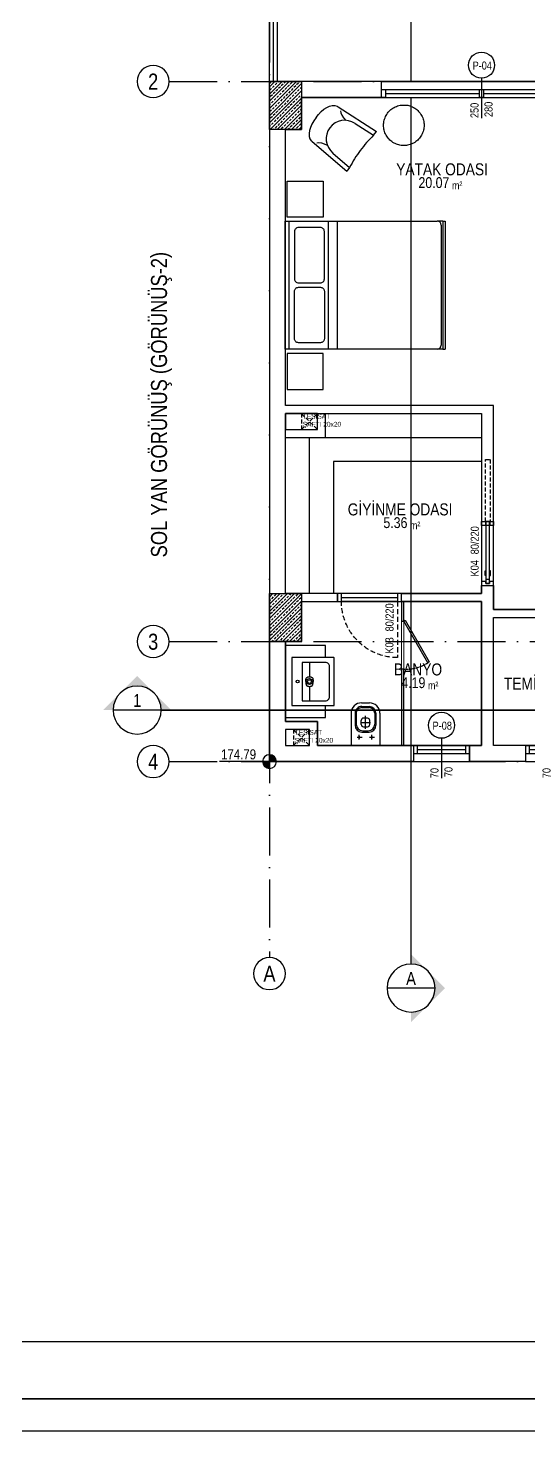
# Model space of a CAD drawing. Header units: millimetres. Extents: x 82776 to 137242, y 11666 to 27998.
# Drawn here: x 98643 to 99268, y 24998 to 26751 of the extents above; entities that cross this region are included whole.
import ezdxf
from ezdxf.enums import TextEntityAlignment as Align

# ---------------------------------------------------------------- set-up
doc = ezdxf.new("R2010")
doc.units = ezdxf.units.MM
for name, pattern in [('( Hidden )', [0.375, 0.25, -0.125]), ('ACAD_ISO10W100', [18, 12, -3, 0, -3]), ('DASHED', [15, 10, -5]), ('GC5102G0200$0$HIDDEN', [9.525, 6.35, -3.175])]:
    doc.linetypes.add(name, pattern=pattern)
doc.layers.add('0_IFC_Area', color=100, linetype='Continuous', plot=False)
for name, color, linetype in [('0_IFC_Door_Text', 11, 'Continuous'), ('0_IFC_Elevation_3', 21, 'Continuous'), ('0_IFC_Elevation_5', 252, 'Continuous'), ('0_IFC_Grid', 14, 'ACAD_ISO10W100'), ('0_IFC_Grid_Text_100', 14, 'Continuous'), ('0_IFC_Hatch_Structure', 251, 'Continuous'), ('0_IFC_Legend_Viewport', 7, 'Continuous'), ('0_IFC_Notation_Level_200', 160, 'Continuous'), ('0_IFC_Notation_Section_50', 10, 'Continuous'), ('0_IFC_Room_Text(No)_50', 12, 'Continuous'), ('0_IFC_Text_Explanation_50', 231, 'Continuous'), ('0_IFC_Window_Text', 60, 'Continuous'), ('1_IFC_Concrete_Section', 50, 'Continuous'), ('1_IFC_Door', 83, 'Continuous'), ('2_IFC_Door', 83, 'Continuous'), ('2_IFC_Handrail', 181, 'Continuous'), ('2_IFC_Wall', 130, 'Continuous'), ('3_IFC_Window', 136, 'Continuous'), ('5_IFC_Mechanical_Shaft', 132, 'Continuous'), ('6_IFC_Furniture', 35, 'Continuous'), ('6_IFC_Furniture_WC', 64, 'Continuous'), ('6_IFC_Furniture_Wetspace', 64, 'Continuous')]:
    doc.layers.add(name, color=color, linetype=linetype)
doc.styles.add('ARIAL-NARROW', font='ARIALN.TTF')
doc.styles.add('IFC_TEXT', font='ARIALN.TTF')
pattern_1 = [(225, (-105891.8525, -41506.1965), (4.49012806, -4.49012806), []), (225, (-105896.3426, -41506.1965), (4.49012806, -4.49012806), [3.175, -1.5875])]

# ---------------------------------------------------------------- blocks, each defined once
blk = doc.blocks.new('*U1598')
blk.add_lwpolyline([(-4076.1, 0), (-1182.8, 0), (-1182.8, 71.5), (-4076.1, 71.5)], close=True)
at = {"layer": '0_IFC_Legend_Viewport', "transparency": 33554687}
blk.add_lwpolyline([(-4076.1, 2920), (0, 2920), (0, 0), (-4076.1, 0)], close=True, dxfattribs=at)
at = {"style": 'IFC_TEXT'}
for tag, p in [('PAFTA', (-2865.1, 17.9)), ('KOT', (-1159.1, 18)), ('OLCEK', (-110.4, 17.9))]:
    blk.add_attdef(tag, p, '', height=35, dxfattribs=at)
blk = doc.blocks.new('A NK ST')
at = {"layer": '0_IFC_Hatch_Structure', "transparency": 33554687}
h = blk.add_hatch(dxfattribs=at)
h.set_pattern_fill('ANSI33', color=256, angle=180)
h.set_pattern_definition(pattern_1)
h.paths.add_polyline_path([(0, 0), (40, 0), (40, -60), (0, -60)])
h = blk.add_hatch(dxfattribs=at)
h.set_pattern_fill('ANSI33', color=256, angle=180)
h.set_pattern_definition(pattern_1)
h.paths.add_polyline_path([(0, -640), (40, -640), (40, -700), (0, -700)])
at = {"layer": '1_IFC_Concrete_Section'}
for points in [[(0, 0), (40, 0), (40, -60), (0, -60)], [(0, -640), (40, -640), (40, -700), (0, -700)]]:
    blk.add_lwpolyline(points, close=True, dxfattribs=at)
blk = doc.blocks.new('çift_yatak')
at = {"layer": '6_IFC_Furniture'}
for p, q in [((-2000, -800), (-2000, 800)), ((-1970, 800), (-2000, 800)), ((-1970, -800), (-1970, 800)), ((-1970, 800), (-1900, 800)), ((-1950, -750), (-1950, 750)), ((-1900, 800), (0, 800)), ((-50, 800), (-50, -800)), ((0, 800), (0, -800)), ((-1970, -800), (-2000, -800)), ((-1970, -800), (-1900, -800)), ((0, -800), (-1900, -800))]:
    blk.add_line(p, q, dxfattribs=at)
for centre, start, end in [((-1900, 750), 90, 180), ((-1900, -750), 180, 270)]:
    blk.add_arc(centre, 50, start, end, dxfattribs=at)
blk = doc.blocks.new('IFC_BED DOUBLE 2')
at = {"linetype": 'ByBlock', "transparency": 33554687}
blk.add_wipeout([(80, 0), (-80, 0), (-80, -5), (-80, -50), (-80, -200), (80, -200), (80, -50), (80, -5)], dxfattribs=at).dxf.layer = '6_IFC_Furniture'
at = {"layer": '6_IFC_Furniture', "linetype": 'ByBlock', "transparency": 33554687}
for p, q in [((-80, -54.2), (80, -54.2)), ((-80, -65.5), (80, -65.5))]:
    blk.add_line(p, q, dxfattribs=at)
for points in [[(-2.7, -16.6), (-2.7, -43.9, -0.414214), (-7.7, -48.9), (-67, -48.9, -0.414214), (-72, -43.9), (-72, -16.6, -0.414214), (-67, -11.6), (-7.7, -11.6, -0.414214)], [(2.7, -16.6), (2.7, -43.9, 0.414214), (7.7, -48.9), (67, -48.9, 0.414214), (72, -43.9), (72, -16.6, 0.414214), (67, -11.6), (7.7, -11.6, 0.414214)]]:
    blk.add_lwpolyline(points, format="xyb", close=True, dxfattribs=at)
at = {"layer": '6_IFC_Furniture', "linetype": 'ByBlock', "transparency": 33554687, "xscale": 0.1000000000000065, "yscale": 0.1000000000000065, "zscale": 0.1000000000000065, "rotation": 90.00000000000003}
blk.add_blockref('çift_yatak', (0, 0), dxfattribs=at)
blk = doc.blocks.new('*U84')
blk.add_wipeout([(0, 0), (45, 0), (45, -45), (0, -45)]).dxf.layer = '6_IFC_Furniture'
at = {"layer": '6_IFC_Furniture', "transparency": 33554687}
blk.add_lwpolyline([(0, -45), (0, 0), (45, 0), (45, -45)], close=True, dxfattribs=at)
blk = doc.blocks.new('*U85')
blk.add_wipeout([(0, 0), (45, 0), (45, -45), (0, -45)]).dxf.layer = '6_IFC_Furniture'
at = {"layer": '6_IFC_Furniture', "transparency": 33554687}
blk.add_lwpolyline([(0, -45), (0, 0), (45, 0), (45, -45)], close=True, dxfattribs=at)
blk = doc.blocks.new('*U153')
blk.add_wipeout([(0, 160.6), (0, -19.4), (100, -19.4), (100, 160.6)]).dxf.layer = '6_IFC_Furniture_WC'
at = {"layer": '6_IFC_Furniture_WC', "color": 252, "lineweight": 0, "true_color": 0x939598}
blk.add_lwpolyline([(100, -19.4), (0, -19.4), (0, 160.6), (100, 160.6)], close=True, dxfattribs=at)
at = {"layer": '6_IFC_Furniture_WC'}
for points in [[(100, 65), (100, 160.6), (97, 160.6), (97, 65)], [(95.3, 4), (65.3, 56), (67, 57), (97, 5)], [(100, -19.4), (100, 5), (97, 5), (97, -19.4)]]:
    blk.add_lwpolyline(points, close=True, dxfattribs=at)
at = {"layer": '6_IFC_Furniture_WC', "color": 252, "lineweight": 0, "true_color": 0x939598}
blk.add_lwpolyline([(97, 65), (97, 5)], dxfattribs=at)
at = {"layer": '6_IFC_Furniture_WC', "linetype": '( Hidden )', "ltscale": 5}
blk.add_arc((94.6, 14), 51.1, 87.3085, 122.6915, dxfattribs=at)
blk = doc.blocks.new('*U154')
blk.add_wipeout([(-225, 0), (0, 0), (0, -245), (-60, -245), (-60, -60), (-225, -60)]).dxf.layer = '6_IFC_Furniture'
at = {"layer": '6_IFC_Furniture', "transparency": 33554687}
blk.add_lwpolyline([(-60, -60), (-225, -60), (-225, 0), (0, 0), (0, -245), (-60, -245)], close=True, dxfattribs=at)
blk.add_lwpolyline([(-225, -30), (-30, -30), (-30, -245)], dxfattribs=at)
blk = doc.blocks.new('IFC_KLOZET')
blk.add_wipeout([(-18, 0), (18, 0), (18, -40.4), (18, -40.4), (18, -41.3), (17.9, -41.8), (17.6, -43.5), (16.5, -46.3), (15.2, -48.4), (14.5, -49.2), (14.2, -49.5), (12.9, -50.6), (12.2, -51.2), (11.5, -51.6), (10, -52.3), (8.7, -52.8), (7.6, -53.1), (6.8, -53.2), (6.2, -53.3), (5.3, -53.3), (-5, -53.4), (-6.5, -53.3), (-7.8, -53), (-9.5, -52.5), (-10, -52.3), (-11, -51.9), (-12, -51.3), (-13.4, -50.2), (-13.7, -50), (-14.2, -49.5), (-15.1, -48.5), (-16, -47.2), (-17, -45), (-17.5, -43.7), (-17.8, -42.5), (-17.9, -41.3), (-18, -40.4)]).dxf.layer = '6_IFC_Furniture_WC'
at = {"layer": '6_IFC_Furniture_WC'}
for p, q in [((-18, -40.4), (-18, 0)), ((18, -40.4), (18, 0)), ((-5, -10.4), (-11.4, -10.4)), ((-7.8, -7.8), (-7.8, -13.5)), ((4.5, -16.9), (-4.5, -16.9)), ((10.5, -10.4), (4.1, -10.4)), ((7.8, -7.8), (7.8, -13.5)), ((-13, -40.4), (-13, -25.4)), ((-11.6, -40.4), (-11.6, -26.8)), ((5.5, -28.9), (-6.1, -28.9)), ((-5.4, -26.5), (-5.4, -31.3)), ((3.3, -18.5), (-3.3, -18.5)), ((2.4, -23.5), (-2.4, -23.5)), ((-2.4, -34.3), (2.4, -34.3)), ((0, -20.9), (0, -37.3)), ((5.4, -26.5), (5.4, -31.3)), ((11.6, -40.4), (11.6, -26.8)), ((13, -40.4), (13, -25.4)), ((4.5, -47.5), (-4.5, -47.5)), ((4.5, -48.9), (-4.5, -48.9)), ((5, -53.4), (-5, -53.4))]:
    blk.add_line(p, q, dxfattribs=at)
blk.add_lwpolyline([(18, 0), (-18, 0)], dxfattribs=at)
for centre in [(-7.8, -10.4), (7.8, -10.4)]:
    blk.add_circle(centre, 0.75, dxfattribs=at)
for centre, radius, start, end in [((-4.5, -25.4), 8.5, 90, 180), ((-7.8, -10.4), 0.75, 90, 270), ((-7.8, -10.4), 0.75, 270, 90), ((4.5, -25.4), 8.5, 0, 90), ((7.8, -10.4), 0.75, 90, 270), ((7.8, -10.4), 0.75, 270, 90), ((-3.3, -26.8), 8.3, 90, 180), ((-2.4, -26.5), 3, 90, 180), ((-2.4, -31.3), 3, 180, 270), ((2.4, -26.5), 3, 0, 90), ((2.4, -31.3), 3, 270, 0), ((3.3, -26.8), 8.3, 0, 90), ((-5, -40.4), 13, 180, 270), ((-4.5, -40.4), 8.5, 180, 270), ((-4.5, -40.4), 7.1, 180, 270), ((4.5, -40.4), 8.5, 270, 0), ((4.5, -40.4), 7.1, 270, 0), ((5, -40.4), 13, 270, 0)]:
    blk.add_arc(centre, radius, start, end, dxfattribs=at)
blk = doc.blocks.new('*U152')
at = {"layer": '1_IFC_Door'}
for points in [[(0, 75), (-10, 75), (-10, 80), (0, 80), (0, 75)], [(-5, 75), (-5, 5), (0, 5), (0, 75)]]:
    blk.add_lwpolyline(points, dxfattribs=at)
blk.add_lwpolyline([(-10, 5), (0, 5), (0, 0), (-10, 0)], close=True, dxfattribs=at)
at = {"layer": '1_IFC_Door', "linetype": 'GC5102G0200$0$HIDDEN'}
blk.add_lwpolyline([(0, 5), (70, 5)], dxfattribs=at)
blk.add_arc((0, 5), 70, 0, 90, dxfattribs=at)
blk = doc.blocks.new('IFC_SURGU KAPI_80')
at = {"layer": '2_IFC_Door'}
for points in [[(0, 0), (5, 0), (5, -5), (2.5, -5), (2.5, -9.5), (5, -9.5), (5, -15), (0, -15)], [(80, -10.2), (75, -10.2), (75, -15), (80, -15)]]:
    blk.add_lwpolyline(points, close=True, dxfattribs=at)
for points in [[(78, 0), (78, 0)], [(75, -5), (75, -9.5)]]:
    blk.add_lwpolyline(points, dxfattribs=at)
at = {"layer": '2_IFC_Door', "elevation": 0}
for points in [[(80, -5), (80, -9.5), (2.5, -9.5), (2.5, -5)], [(80, 0), (75, 0), (75, -4.3), (80, -4.3)]]:
    blk.add_lwpolyline(points, close=True, dxfattribs=at)
for points in [[(7.5, -5), (7.5, -9.5)], [(12.5, -5), (12.5, -4), (18.5, -4), (18.5, -5)], [(12.5, -9.5), (12.5, -10.5), (18.5, -10.5), (18.5, -9.5)], [(78, -15), (78, -15)]]:
    blk.add_lwpolyline(points, dxfattribs=at)
at = {"layer": '2_IFC_Door', "linetype": '( Hidden )', "ltscale": 20}
blk.add_lwpolyline([(80, -10.2), (157.5, -10.2), (157.5, -4.3), (80, -4.3)], dxfattribs=at)
blk = doc.blocks.new('*U149')
blk.add_wipeout([(0, 0), (0, -50), (90, -50), (90, 0)]).dxf.layer = '6_IFC_Furniture_WC'
at = {"layer": '6_IFC_Furniture_WC'}
blk.add_lwpolyline([(0, 0), (90, 0), (90, -50), (0, -50)], close=True, dxfattribs=at)
blk = doc.blocks.new('IFC_VITRA_DOLAPLI LAVABO_53X60')
blk.add_wipeout([(-30, 0), (-30, -52), (-29.9, -52.4), (-29.7, -52.7), (-29.4, -52.9), (-29, -53), (29, -53), (29.4, -52.9), (29.7, -52.7), (29.9, -52.4), (30, -52), (30, 0)])
at = {"layer": '6_IFC_Furniture_Wetspace'}
for points in [[(30, 0), (-30, 0), (-30, -52, 0.414214), (-29, -53), (29, -53, 0.414214), (30, -52)], [(24, -13), (-24, -13), (-24, -42, 0.414214), (-19, -47), (19, -47, 0.414214), (24, -42)]]:
    blk.add_lwpolyline(points, format="xyb", close=True, dxfattribs=at)
for points in [[(-6, -22), (-24, -22)], [(24, -22), (6, -22)]]:
    blk.add_lwpolyline(points, dxfattribs=at)
for centre, radius in [((0, -7.2), 1.75), ((0, -22), 3.72), ((0, -22), 2.3)]:
    blk.add_circle(centre, radius, dxfattribs=at)
for points, knots in [([(0, -17.5), (-0.1, -17.5), (-0.2, -17.5), (-0.4, -17.5), (-0.6, -17.5), (-0.8, -17.5), (-1.2, -17.5), (-1.6, -17.5), (-2, -17.6), (-2.3, -17.6), (-2.5, -17.6), (-2.8, -17.6), (-3.2, -17.7), (-3.7, -17.8), (-4.2, -18), (-4.7, -18.3), (-5, -18.5), (-5.2, -18.8), (-5.4, -19), (-5.5, -19.3), (-5.6, -19.4), (-5.6, -19.5), (-5.7, -19.6), (-5.7, -19.7), (-5.8, -19.9), (-5.9, -20.3), (-5.9, -20.6), (-5.9, -20.8), (-5.9, -21), (-6, -21.1), (-6, -21.3), (-6, -21.5), (-6, -21.7), (-6, -21.8), (-6, -21.8), (-6, -21.8), (-6, -21.8), (-6, -21.8), (-6, -21.9), (-6, -21.9), (-6, -22)], [0, 0, 0, 0, 0.021235, 0.044398, 0.069488, 0.096503, 0.125441, 0.188156, 0.250809, 0.259174, 0.280971, 0.316202, 0.364758, 0.426426, 0.501333, 0.553318, 0.599123, 0.639049, 0.672981, 0.700865, 0.722699, 0.738482, 0.748226, 0.751949, 0.775963, 0.817208, 0.875651, 0.891156, 0.906586, 0.916856, 0.937593, 0.967865, 0.988685, 1, 1, 1, 1, 1, 1, 1.023802, 1.023802, 1.023802, 1.023802]), ([(0, -17.5), (0.1, -17.5), (0.2, -17.5), (0.3, -17.5), (0.5, -17.5), (0.6, -17.5), (0.8, -17.5), (0.9, -17.5), (1.1, -17.5), (1.4, -17.5), (1.6, -17.5), (1.9, -17.6), (2.2, -17.6), (2.4, -17.6), (2.7, -17.6), (3, -17.6), (3.3, -17.7), (3.7, -17.8), (4, -17.9), (4.3, -18.1), (4.5, -18.2), (4.8, -18.4), (5.1, -18.7), (5.4, -19.1), (5.6, -19.4), (5.7, -19.7), (5.8, -19.9), (5.8, -20.2), (5.9, -20.5), (5.9, -20.7), (5.9, -20.9), (6, -21.1), (6, -21.3), (6, -21.4), (6, -21.6), (6, -21.7), (6, -21.8)], [0, 0, 0, 0, 0.019433, 0.03836, 0.056783, 0.074702, 0.092116, 0.109028, 0.125437, 0.156951, 0.188127, 0.220468, 0.250803, 0.282181, 0.313591, 0.341056, 0.376316, 0.438776, 0.469086, 0.501412, 0.532849, 0.564147, 0.626696, 0.689351, 0.72066, 0.751939, 0.784968, 0.813934, 0.845062, 0.875656, 0.906589, 0.922198, 0.937595, 0.954891, 0.975694, 1, 1, 1, 1]), ([(-6, -22), (-6, -22), (-6, -22.1), (-6, -22.2), (-6, -22.3), (-6, -22.4), (-6, -22.5), (-6, -22.7), (-6, -22.8), (-6, -22.9), (-6, -23), (-5.9, -23.1), (-5.9, -23.2), (-5.9, -23.3), (-5.9, -23.4), (-5.9, -23.5), (-5.9, -23.7), (-5.8, -23.8), (-5.8, -23.9), (-5.8, -24), (-5.8, -24.1), (-5.7, -24.2), (-5.7, -24.3), (-5.6, -24.4), (-5.6, -24.5), (-5.6, -24.6), (-5.5, -24.7), (-5.5, -24.8), (-5.4, -24.9), (-5.3, -25), (-5.3, -25.1), (-5.2, -25.2), (-5.1, -25.3), (-5.1, -25.3), (-5, -25.4), (-4.9, -25.5), (-4.8, -25.6), (-4.7, -25.7), (-4.6, -25.7), (-4.6, -25.8), (-4.5, -25.8), (-4.3, -26), (-4, -26.1), (-3.5, -26.2), (-3.1, -26.3), (-2.7, -26.4), (-2.3, -26.4), (-2, -26.5), (-1.7, -26.5), (-1.4, -26.5), (-1.1, -26.5), (-0.8, -26.5), (-0.5, -26.5), (-0.3, -26.5), (-0.1, -26.5), (0, -26.5)], [0, 0, 0, 0, 0.012444, 0.024892, 0.037346, 0.049806, 0.062275, 0.074753, 0.087243, 0.099746, 0.112263, 0.124797, 0.137337, 0.149865, 0.16238, 0.174881, 0.187369, 0.199846, 0.212314, 0.224778, 0.237244, 0.249718, 0.26221, 0.274722, 0.287247, 0.29978, 0.312317, 0.324853, 0.337387, 0.349918, 0.362445, 0.374971, 0.387495, 0.400014, 0.412535, 0.42506, 0.437593, 0.450138, 0.462698, 0.475277, 0.487876, 0.500499, 0.550584, 0.600352, 0.650378, 0.700398, 0.750338, 0.771026, 0.812724, 0.849295, 0.875117, 0.910268, 0.942798, 0.972708, 1, 1, 1, 1]), ([(6, -22), (6, -22), (6, -22.1), (6, -22.2), (6, -22.3), (6, -22.4), (6, -22.6), (6, -22.7), (6, -22.8), (6, -23), (5.9, -23.2), (5.9, -23.4), (5.9, -23.7), (5.8, -23.9), (5.7, -24.2), (5.6, -24.5), (5.5, -24.7), (5.4, -25), (5.2, -25.2), (5, -25.4), (4.8, -25.6), (4.6, -25.8), (4.4, -25.9), (4.2, -26), (4, -26.1), (3.8, -26.2), (3.6, -26.2), (3.3, -26.3), (3.1, -26.3), (2.8, -26.4), (2.5, -26.4), (2.2, -26.4), (1.9, -26.5), (1.5, -26.5), (1.2, -26.5), (0.8, -26.5), (0.5, -26.5), (0.2, -26.5), (0.1, -26.5), (0, -26.5)], [0, 0, 0, 0, 0.012738, 0.0254592, 0.0380319, 0.0504141, 0.0626611, 0.0785725, 0.0939756, 0.107516, 0.1253075, 0.1579839, 0.1878028, 0.2175004, 0.2500399, 0.2812608, 0.3125508, 0.3438375, 0.3750933, 0.406479, 0.4378604, 0.4690727, 0.5004263, 0.5317664, 0.5473528, 0.5629141, 0.5938672, 0.6252488, 0.6554004, 0.6878107, 0.7190947, 0.7503345, 0.7897089, 0.8312873, 0.8751152, 0.9042351, 0.9375349, 0.9789235, 1, 1, 1, 1])]:
    blk.add_open_spline(points, degree=3, knots=knots, dxfattribs=at)
blk = doc.blocks.new('IFC_COFFE TABLE')
at = {"transparency": 33554687}
blk.add_wipeout([(1.6, -25.3), (3.2, -25.1), (4.8, -24.9), (6.3, -24.5), (7.8, -24.1), (9.3, -23.5), (10.8, -22.9), (12.2, -22.2), (13.6, -21.4), (14.9, -20.5), (16.2, -19.5), (17.4, -18.5), (18.5, -17.3), (19.5, -16.1), (20.5, -14.9), (21.4, -13.6), (22.2, -12.2), (22.9, -10.8), (23.6, -9.3), (24.1, -7.8), (24.5, -6.3), (24.9, -4.7), (25.1, -3.2), (25.3, -1.6), (25.3, 0), (25.3, 1.6), (25.1, 3.2), (24.9, 4.8), (24.5, 6.3), (24.1, 7.8), (23.5, 9.3), (22.9, 10.8), (22.2, 12.2), (21.4, 13.6), (20.5, 14.9), (19.5, 16.2), (18.5, 17.4), (17.3, 18.5), (16.1, 19.5), (14.9, 20.5), (13.6, 21.4), (12.2, 22.2), (10.8, 22.9), (9.3, 23.6), (7.8, 24.1), (6.3, 24.5), (4.7, 24.9), (3.2, 25.1), (1.6, 25.3), (0, 25.3), (-1.6, 25.3), (-3.2, 25.1), (-4.8, 24.9), (-6.3, 24.5), (-7.8, 24.1), (-9.3, 23.5), (-10.8, 22.9), (-12.2, 22.2), (-13.6, 21.4), (-14.9, 20.5), (-16.2, 19.5), (-17.4, 18.5), (-18.5, 17.3), (-19.5, 16.1), (-20.5, 14.9), (-21.4, 13.6), (-22.2, 12.2), (-22.9, 10.8), (-23.6, 9.3), (-24.1, 7.8), (-24.5, 6.3), (-24.9, 4.7), (-25.1, 3.2), (-25.3, 1.6), (-25.3, 0), (-25.3, -1.6), (-25.1, -3.2), (-24.9, -4.8), (-24.5, -6.3), (-24.1, -7.8), (-23.5, -9.3), (-22.9, -10.8), (-22.2, -12.2), (-21.4, -13.6), (-20.5, -14.9), (-19.5, -16.2), (-18.5, -17.4), (-17.3, -18.5), (-16.1, -19.5), (-14.9, -20.5), (-13.6, -21.4), (-12.2, -22.2), (-10.8, -22.9), (-9.3, -23.6), (-7.8, -24.1), (-6.3, -24.5), (-4.7, -24.9), (-3.2, -25.1), (-1.6, -25.3), (0, -25.3)], dxfattribs=at).dxf.layer = '6_IFC_Furniture'
at = {"layer": '6_IFC_Furniture', "transparency": 33554687}
blk.add_lwpolyline([(1.6, -25.3), (3.2, -25.1), (4.8, -24.9), (6.3, -24.5), (7.8, -24.1), (9.3, -23.5), (10.8, -22.9), (12.2, -22.2), (13.6, -21.4), (14.9, -20.5), (16.2, -19.5), (17.4, -18.5), (18.5, -17.3), (19.5, -16.1), (20.5, -14.9), (21.4, -13.6), (22.2, -12.2), (22.9, -10.8), (23.6, -9.3), (24.1, -7.8), (24.5, -6.3), (24.9, -4.7), (25.1, -3.2), (25.3, -1.6), (25.3, 0), (25.3, 1.6), (25.1, 3.2), (24.9, 4.8), (24.5, 6.3), (24.1, 7.8), (23.5, 9.3), (22.9, 10.8), (22.2, 12.2), (21.4, 13.6), (20.5, 14.9), (19.5, 16.2), (18.5, 17.4), (17.3, 18.5), (16.1, 19.5), (14.9, 20.5), (13.6, 21.4), (12.2, 22.2), (10.8, 22.9), (9.3, 23.6), (7.8, 24.1), (6.3, 24.5), (4.7, 24.9), (3.2, 25.1), (1.6, 25.3), (0, 25.3), (-1.6, 25.3), (-3.2, 25.1), (-4.8, 24.9), (-6.3, 24.5), (-7.8, 24.1), (-9.3, 23.5), (-10.8, 22.9), (-12.2, 22.2), (-13.6, 21.4), (-14.9, 20.5), (-16.2, 19.5), (-17.4, 18.5), (-18.5, 17.3), (-19.5, 16.1), (-20.5, 14.9), (-21.4, 13.6), (-22.2, 12.2), (-22.9, 10.8), (-23.6, 9.3), (-24.1, 7.8), (-24.5, 6.3), (-24.9, 4.7), (-25.1, 3.2), (-25.3, 1.6), (-25.3, 0), (-25.3, -1.6), (-25.1, -3.2), (-24.9, -4.8), (-24.5, -6.3), (-24.1, -7.8), (-23.5, -9.3), (-22.9, -10.8), (-22.2, -12.2), (-21.4, -13.6), (-20.5, -14.9), (-19.5, -16.2), (-18.5, -17.4), (-17.3, -18.5), (-16.1, -19.5), (-14.9, -20.5), (-13.6, -21.4), (-12.2, -22.2), (-10.8, -22.9), (-9.3, -23.6), (-7.8, -24.1), (-6.3, -24.5), (-4.7, -24.9), (-3.2, -25.1), (-1.6, -25.3), (0, -25.3)], close=True, dxfattribs=at)
blk = doc.blocks.new('IFC_1PSEAT 2')
blk.add_wipeout([(-31, -2), (-25.1, -2), (-12.6, -0.5), (0, 0), (12.6, -0.5), (25.1, -2), (31, -2), (29.1, 26.5), (27.2, 54.9), (26.6, 57.7), (24.6, 61), (22.4, 63.1), (16.5, 66.4), (16.5, 66.4), (13.7, 67.2), (12, 67.7), (9, 68.3), (4.9, 68.7), (0, 68.8), (-5.2, 68.8), (-9.7, 68.2), (-16.5, 66.4), (-20.2, 64.5), (-22, 63.4), (-23.7, 61.9), (-24.7, 61), (-25.7, 59.6), (-26.3, 58.5), (-27, 56.4), (-27.2, 54.9), (-29.1, 26.5)]).dxf.layer = '6_IFC_Furniture'
at = {"layer": '6_IFC_Furniture', "linetype": 'ByBlock', "transparency": 33554687}
for p, q in [((-27.2, 54.9), (-31, -2)), ((27.2, 54.9), (31, -2)), ((-23.3, 25.3), (-25.1, -2)), ((23.3, 25.3), (25.1, -2)), ((-25.1, -2), (-31, -2)), ((25.1, -2), (31, -2))]:
    blk.add_line(p, q, dxfattribs=at)
for points in [[(0, 68.8), (-13.5, 69.6), (-25.6, 64), (-27, 56.4), (-27.1, 55.8), (-27.2, 55.3), (-27.2, 54.7)], [(0, 68.8), (13.5, 69.6), (25.6, 64), (27, 56.4), (27.1, 55.8), (27.2, 55.3), (27.2, 54.7)]]:
    blk.add_open_spline(points, degree=3, knots=[0, 0, 0, 0, 1, 1, 1, 2, 2, 2, 2], dxfattribs=at)
for points in [[(-24.8, 49.4), (-22.4, 47.6), (-20.2, 42.6), (-19.3, 37)], [(0, 47.6), (-12.2, 47.6), (-22.4, 37.8), (-23.3, 25.3)], [(23.3, 25.3), (22.4, 37.8), (12.2, 47.6), (0, 47.6)], [(24.8, 49.4), (22.4, 47.6), (20.2, 42.6), (19.3, 37)], [(0, 0), (-8.4, 0), (-16.8, -0.7), (-25.1, -2)], [(25.1, -2), (16.8, -0.7), (8.4, 0), (0, 0)]]:
    blk.add_open_spline(points, degree=3, dxfattribs=at)
blk = doc.blocks.new('A ZK PLAN')
at = {"layer": '2_IFC_Wall'}
for points in [[(970, 850), (40, 850)], [(0, 790), (0, 190)], [(1550, 20), (450, 20), (450, 30), (440, 30), (440, 20), (280, 20), (280, 180), (390, 180)], [(20, 40), (20, 20), (50, 20), (50, 40), (20, 40)]]:
    blk.add_lwpolyline(points, dxfattribs=at)
for name, p, rotation in [('IFC_BED DOUBLE 2', (19.7, 595.5), 90), ('*U154', (20, 435), 90), ('*U153', (265, 180.6), 180)]:
    blk.add_blockref(name, p, dxfattribs=dict(rotation=rotation))
blk.add_lwpolyline([(60, 435), (20, 435), (20, 415), (60, 415)], close=True, dxfattribs=at)
blk.add_lwpolyline([(1550, 0), (0, 0), (0, 150)], dxfattribs=at)
at = {"rotation": 90}
blk.add_blockref('*U85', (22.2, 680.5), dxfattribs=at)
for name, p, xscale, rotation in [('*U84', (22.2, 510), -1.000000000000001, 90), ('IFC_SURGU KAPI_80', (280, 220), -1, 270)]:
    blk.add_blockref(name, p, dxfattribs=dict(xscale=xscale, rotation=rotation))
at = {"transparency": 33554687, "xscale": -1.000000000000001, "rotation": 90}
blk.add_blockref('*U152', (165, 200), dxfattribs=at)
at = {"layer": '2_IFC_Wall'}
blk.add_lwpolyline([(40, 200), (85, 200), (85, 210), (20, 210), (20, 405), (70, 405), (70, 435), (265, 435), (265, 300), (280, 300), (280, 445), (20, 445), (20, 790)], dxfattribs=at)
at = {"rotation": 180}
blk.add_blockref('IFC_KLOZET', (120, 20), dxfattribs=at)
at = {"layer": '2_IFC_Wall'}
for points in [[(20, 150), (20, 50), (60, 50), (60, 20), (265, 20), (265, 200), (165, 200), (165, 210), (265, 210), (265, 220), (280, 220), (280, 190), (390, 190)], [(0, 150), (0, 0), (265, 0)]]:
    blk.add_lwpolyline(points, dxfattribs=at)
at = {"rotation": 53.29204503626908}
blk.add_blockref('IFC_1PSEAT 2', (113.5, 763.8), dxfattribs=at)
at = {"xscale": -1, "rotation": 270}
blk.add_blockref('IFC_COFFE TABLE', (167.9, 795.3), dxfattribs=at)
at = {"layer": '2_IFC_Wall'}
blk.add_lwpolyline([(450, 810), (450, 580), (515, 580), (515, 570), (450, 570), (450, 330), (655, 330), (655, 490), (670, 490), (670, 330), (680, 330), (680, 320), (450, 320), (450, 300), (440, 300), (440, 830), (40, 830)], dxfattribs=at)
at = {"xscale": -1.000000000000001, "rotation": 90}
blk.add_blockref('*U149', (20, 145), dxfattribs=at)
at = {"rotation": 90}
blk.add_blockref('IFC_VITRA_DOLAPLI LAVABO_53X60', (28, 100), dxfattribs=at)
blk = doc.blocks.new('A ZK SAFTLAR')
at = {"layer": '5_IFC_Mechanical_Shaft', "linetype": '( Hidden )', "ltscale": 20, "transparency": 33554687}
for points in [[(0, -20), (20, -20), (20, 0), (0, 0)], [(-10, -415), (10, -415), (10, -395), (-10, -395)]]:
    blk.add_lwpolyline(points, close=True, dxfattribs=at)
for points in [[(0, -20), (20, 0)], [(0, 0), (20, -20)], [(-10, -415), (10, -395)], [(-10, -395), (10, -415)]]:
    blk.add_lwpolyline(points, dxfattribs=at)
at = {"layer": '0_IFC_Text_Explanation_50', "char_height": 6, "attachment_point": 1, "style": 'IFC_TEXT'}
for insert in [(1.6, -0.4), (-8.4, -395.4)]:
    blk.add_mtext_dynamic_manual_height_columns('\\pxql;TESİSAT\\PŞAFTI 20x20', width=93.331, gutter_width=12.5, heights=[0], dxfattribs=dict(at, insert=insert))
blk = doc.blocks.new('0_IFC_DOOR_TAG_50')
at = {"layer": '0_IFC_Door_Text', "style": 'IFC_TEXT'}
for tag, p in [('DOOR_TYPE', (0, 0)), ('DOOR_SIZE', (27.7, 0))]:
    blk.add_attdef(tag, p, '', height=10, dxfattribs=at)
blk = doc.blocks.new('A_ZK_KAPI POZU')
at = {"transparency": 33554687}
ref = blk.add_blockref('0_IFC_DOOR_TAG_50', (-668.5, -442.7, 0), dxfattribs=dict(at, xscale=-1, rotation=270))
ref.add_attrib('DOOR_TYPE', 'K04', (-658.6, -442.7, 0), dxfattribs={"layer": '0_IFC_Door_Text', "height": 10, "rotation": 90, "style": 'IFC_TEXT'})
ref.add_attrib('DOOR_SIZE', '80/220', (-658.5, -415, 0), dxfattribs={"layer": '0_IFC_Door_Text', "height": 10, "rotation": 90, "style": 'IFC_TEXT'})
ref = blk.add_blockref('0_IFC_DOOR_TAG_50', (-775, -539.1, 0), dxfattribs=dict(at, xscale=-1, rotation=270))
ref.add_attrib('DOOR_TYPE', 'K03', (-765.1, -539.1, 0), dxfattribs={"layer": '0_IFC_Door_Text', "height": 10, "rotation": 90, "style": 'IFC_TEXT'})
ref.add_attrib('DOOR_SIZE', '80/220', (-765, -511.4, 0), dxfattribs={"layer": '0_IFC_Door_Text', "height": 10, "rotation": 90, "style": 'IFC_TEXT'})
blk = doc.blocks.new('0_IFC_ROOM_TEXT_50')
at = {"layer": '0_IFC_Room_Text(No)_50', "insert": (13.2, -40), "char_height": 9.62, "attachment_point": 1, "style": 'IFC_TEXT'}
blk.add_mtext_dynamic_manual_height_columns('m²', width=16.695, gutter_width=6.88, heights=[0], dxfattribs=at)
at = {"layer": '0_IFC_Room_Text(No)_50', "style": 'IFC_TEXT'}
blk.add_attdef('ROOM_NUMBER', text='', height=7.7, dxfattribs=at).set_placement((0.7, -10.7), align=Align.CENTER)
blk.add_attdef('ROOM_NAME', text='', height=13.5, dxfattribs=at).set_placement((0.7, -24.8), align=Align.MIDDLE_CENTER)
blk.add_attdef('AREA', text='', height=13.5, dxfattribs=at).set_placement((9.8, -49.7), align=Align.RIGHT)
at = {"layer": '0_IFC_Text_Explanation_50', "style": 'IFC_TEXT', "flags": 1}
for tag, p in [('DÖŞEME:', (-41.1, -64.4)), ('DUVAR:', (-41.1, -75.5)), ('TAVAN:', (-41.1, -86.7))]:
    blk.add_attdef(tag, p, '', height=7.7, dxfattribs=at)
blk = doc.blocks.new('A_NK_ALAN')
at = {"layer": '0_IFC_Area'}
for points in [[(-20, 1780), (1980, 1780), (1980, 830), (-20, 830)], [(20, 810), (370, 810), (370, 790), (420, 790), (420, 170), (260, 170), (260, 425), (0, 425), (0, 770), (20, 770)], [(50, 385), (50, 415), (245, 415), (245, 190), (0, 190), (0, 385)], [(20, 130), (20, 180), (245, 180), (245, 0), (40, 0), (40, 30), (0, 30), (0, 130)], [(260, 160), (370, 160), (370, 130), (420, 130), (420, 0), (260, 0)]]:
    blk.add_lwpolyline(points, close=True, dxfattribs=at)
ref = blk.add_blockref('0_IFC_ROOM_TEXT_50', (195, 745))
ref.add_attrib('ROOM_NAME', 'YATAK ODASI', dxfattribs={"layer": '0_IFC_Room_Text(No)_50', "height": 15, "style": 'IFC_TEXT'}).set_placement((195.7, 720.2), align=Align.MIDDLE_CENTER)
ref.add_attrib('AREA', '20.07', dxfattribs={"layer": '0_IFC_Room_Text(No)_50', "height": 13.47, "style": 'IFC_TEXT'}).set_placement((204.8, 696.9), align=Align.RIGHT)
ref = blk.add_blockref('0_IFC_ROOM_TEXT_50', (142.5, 320))
ref.add_attrib('ROOM_NAME', 'GİYİNME ODASI', dxfattribs={"layer": '0_IFC_Room_Text(No)_50', "height": 15, "style": 'IFC_TEXT'}).set_placement((143.2, 295.2), align=Align.MIDDLE_CENTER)
ref.add_attrib('AREA', '5.36', dxfattribs={"layer": '0_IFC_Room_Text(No)_50', "height": 13.47, "style": 'IFC_TEXT'}).set_placement((152.4, 271.9), align=Align.RIGHT)
ref = blk.add_blockref('0_IFC_ROOM_TEXT_50', (165, 120))
ref.add_attrib('ROOM_NAME', 'BANYO', dxfattribs={"layer": '0_IFC_Room_Text(No)_50', "height": 15, "style": 'IFC_TEXT'}).set_placement((165.7, 95.2), align=Align.MIDDLE_CENTER)
ref.add_attrib('AREA', '4.19', dxfattribs={"layer": '0_IFC_Room_Text(No)_50', "height": 13.47, "style": 'IFC_TEXT'}).set_placement((174.8, 71.9), align=Align.RIGHT)
ref = blk.add_blockref('0_IFC_ROOM_TEXT_50', (340, 102.3))
ref.add_attrib('ROOM_NAME', 'TEMİZLİK ODASI', dxfattribs={"layer": '0_IFC_Room_Text(No)_50', "height": 15, "style": 'IFC_TEXT'}).set_placement((340.7, 77.5), align=Align.MIDDLE_CENTER)
ref.add_attrib('AREA', '2.41', dxfattribs={"layer": '0_IFC_Room_Text(No)_50', "height": 13.47, "style": 'IFC_TEXT'}).set_placement((349.8, 54.2), align=Align.RIGHT)
blk = doc.blocks.new('0_IFC_AXIS_TEXT_100')
at = {"layer": '0_IFC_Grid_Text_100'}
blk.add_circle((0, 1000), 1000, dxfattribs=at)
at = {"layer": '0_IFC_Grid_Text_100', "style": 'IFC_TEXT'}
blk.add_attdef('AXIS_NO', text='', height=1000, dxfattribs=at).set_placement((0, 993), align=Align.MIDDLE_CENTER)
blk = doc.blocks.new('A_B1_AKS')
at = {"layer": '0_IFC_Grid', "ltscale": 5}
for points in [[(0.29835, 1775), (0.29835, -395)], [(-125.00143, 700), (2125.00087, 700)], [(-125.00143, 0), (2125.00087, 0)], [(-125.00143, -150), (2125.00087, -150)]]:
    blk.add_lwpolyline(points, dxfattribs=at)
ref = blk.add_blockref('0_IFC_AXIS_TEXT_100', (-144.99917, 679.99773), dxfattribs=dict(xscale=-0.02, yscale=0.02, zscale=0.02, rotation=0.0064968962269241))
ref.add_attrib('AXIS_NO', '2', dxfattribs={"layer": '0_IFC_Grid_Text_100', "height": 20, "rotation": 0.0064969, "style": 'IFC_TEXT'}).set_placement((-145.00142, 699.85205), align=Align.MIDDLE_CENTER)
ref = blk.add_blockref('0_IFC_AXIS_TEXT_100', (-144.99917, -20.00227), dxfattribs=dict(xscale=-0.02, yscale=0.02, zscale=0.02, rotation=0.0064968962269241))
ref.add_attrib('AXIS_NO', '3', dxfattribs={"layer": '0_IFC_Grid_Text_100', "height": 20, "rotation": 0.0064969, "style": 'IFC_TEXT'}).set_placement((-145.00142, -0.14795), align=Align.MIDDLE_CENTER)
ref = blk.add_blockref('0_IFC_AXIS_TEXT_100', (-144.99917, -170.00227), dxfattribs=dict(xscale=-0.02, yscale=0.02, zscale=0.02, rotation=0.0064968962269241))
ref.add_attrib('AXIS_NO', '4', dxfattribs={"layer": '0_IFC_Grid_Text_100', "height": 20, "rotation": 0.0064969, "style": 'IFC_TEXT'}).set_placement((-145.00142, -150.14795), align=Align.MIDDLE_CENTER)
ref = blk.add_blockref('0_IFC_AXIS_TEXT_100', (0.30097, -435), dxfattribs=dict(xscale=-0.02, yscale=0.02, zscale=0.02, rotation=0.0064968962269241))
ref.add_attrib('AXIS_NO', 'A', dxfattribs={"layer": '0_IFC_Grid_Text_100', "height": 20, "rotation": 0.0064969, "style": 'IFC_TEXT'}).set_placement((0.29872, -415.14568), align=Align.MIDDLE_CENTER)
blk = doc.blocks.new('*U1783')
at = {"layer": '0_IFC_Room_Text(No)_50'}
h = blk.add_hatch(color=256, dxfattribs=at)
h.paths.add_polyline_path([(0, 1061), (-530, 530, -0.414214), (530, 530)])
h.paths.add_polyline_path([(530, 530, -0.198912), (750, 0), (1061, 0)])
h.paths.add_polyline_path([(-530, 530), (-1061, 0), (-750, 0, -0.198912)])
at = {"layer": '0_IFC_Room_Text(No)_50', "linetype": 'Continuous'}
blk.add_line((-750, 0), (750, 0), dxfattribs=at)
blk.add_circle((0, 0), 750, dxfattribs=at)
at = {"layer": '0_IFC_Room_Text(No)_50', "style": 'IFC_TEXT'}
blk.add_attdef('NO', text='', height=400, dxfattribs=at).set_placement((0, 100), align=Align.CENTER)
for p in [(0, -100), (0, -374)]:
    blk.add_attdef('SHEET', text='', height=200, dxfattribs=at).set_placement(p, align=Align.TOP_CENTER)
blk = doc.blocks.new('*U478')
at = {"layer": '0_IFC_Room_Text(No)_50'}
h = blk.add_hatch(color=256, dxfattribs=at)
h.paths.add_polyline_path([(-1061, 0), (-530, -530, -0.414214), (-530, 530)])
h.paths.add_polyline_path([(-530, 530, -0.198912), (0, 750), (0, 1061)])
h.paths.add_polyline_path([(-530, -530), (0, -1061), (0, -750, -0.198912)])
at = {"layer": '0_IFC_Room_Text(No)_50', "linetype": 'Continuous'}
blk.add_line((-750, 0), (750, 0), dxfattribs=at)
blk.add_circle((0, 0), 750, dxfattribs=at)
at = {"layer": '0_IFC_Room_Text(No)_50', "style": 'IFC_TEXT'}
blk.add_attdef('NO', text='', height=400, dxfattribs=at).set_placement((0, 100), align=Align.CENTER)
for p in [(0, -100), (0, -374)]:
    blk.add_attdef('SHEET', text='', height=200, dxfattribs=at).set_placement(p, align=Align.TOP_CENTER)
blk = doc.blocks.new('A ZK KESIT YERLERI')
at = {"layer": '0_IFC_Notation_Section_50', "linetype": 'DASHED', "ltscale": 3, "const_width": 2}
for points in [[(176.9, -253.1), (176.9, 1900)], [(-135.3, 64.4), (2119.4, 64.4)]]:
    blk.add_lwpolyline(points, dxfattribs=at)
ref = blk.add_blockref('*U1783', (-165.3, 64.4), dxfattribs=dict(xscale=-0.0400000000259542, yscale=0.0400000000259542, zscale=0.0400000000259542))
ref.add_attrib('NO', '1', dxfattribs={"layer": '0_IFC_Room_Text(No)_50', "height": 16, "style": 'IFC_TEXT'}).set_placement((-165.3, 68.4), align=Align.CENTER)
ref = blk.add_blockref('*U478', (176.9, -283.1), dxfattribs=dict(xscale=-0.0400000000259542, yscale=0.0400000000259542, zscale=0.0400000000259542))
ref.add_attrib('NO', 'A', dxfattribs={"layer": '0_IFC_Room_Text(No)_50', "height": 16, "style": 'IFC_TEXT'}).set_placement((176.9, -279.1), align=Align.CENTER)
at = {"layer": '0_IFC_Notation_Section_50', "transparency": 33554687, "insert": (-148, 255.2), "char_height": 20, "attachment_point": 1, "rotation": 90, "style": 'IFC_TEXT'}
blk.add_mtext_dynamic_manual_height_columns('SOL YAN GÖRÜNÜŞ (GÖRÜNÜŞ-2)', width=439.524, gutter_width=12.5, heights=[0], dxfattribs=at)
blk = doc.blocks.new('*U1496')
at = {"layer": '0_IFC_Window_Text'}
blk.add_circle((35, 40.4), 16.3, dxfattribs=at)
at = {"layer": '0_IFC_Window_Text', "style": 'ARIAL-NARROW'}
blk.add_attdef('TİP', (23.8, 34.9), '', height=10, dxfattribs=at)
blk.add_wipeout([(0, 15), (70, 15), (70, -5), (0, -5)]).dxf.layer = '3_IFC_Window'
at = {"layer": '0_IFC_Elevation_5'}
blk.add_lwpolyline([(0, 5), (0, -5), (70, -5), (70, 5)], dxfattribs=at)
at = {"layer": '0_IFC_Window_Text'}
blk.add_lwpolyline([(35, 24.1), (35, -25.7)], dxfattribs=at)
at = {"layer": '2_IFC_Wall'}
for points in [[(0, 15), (0, -5)], [(70, 15), (70, -5)]]:
    blk.add_lwpolyline(points, dxfattribs=at)
at = {"layer": '3_IFC_Window'}
for points in [[(0, 5), (5, 5), (5, 15), (0, 15)], [(65, 5), (70, 5), (70, 15), (65, 15)]]:
    blk.add_lwpolyline(points, close=True, dxfattribs=at)
for points in [[(0, 15), (70, 15)], [(5, 10), (65, 10)], [(5, 5), (65, 5)]]:
    blk.add_lwpolyline(points, dxfattribs=at)
at = {"layer": '0_IFC_Window_Text', "insert": (21.2, -25.7), "char_height": 10, "attachment_point": 1, "rotation": 90, "style": 'ARIAL-NARROW'}
blk.add_mtext_dynamic_manual_height_columns('70', width=65.154, gutter_width=50, heights=[0], dxfattribs=at)
at = {"layer": '0_IFC_Window_Text', "style": 'ARIAL-NARROW'}
blk.add_attdef('YUKSEKLIK', (48.7, -24.4), '', height=10, rotation=90, dxfattribs=at)
blk = doc.blocks.new('*U1495')
at = {"layer": '0_IFC_Window_Text', "style": 'ARIAL-NARROW'}
blk.add_attdef('TİP', (113.8, 34.9), '', height=10, dxfattribs=at)
blk.add_wipeout([(0, 0), (250, 0), (250, 20), (0, 20)]).dxf.layer = '3_IFC_Window'
at = {"layer": '0_IFC_Elevation_5'}
blk.add_lwpolyline([(0, 10), (0, 20), (250, 20), (250, 10)], dxfattribs=at)
at = {"layer": '0_IFC_Window_Text'}
blk.add_circle((125, 40.4), 16.3, dxfattribs=at)
at = {"layer": '2_IFC_Wall'}
for points in [[(0, 0), (0, 20)], [(250, 0), (250, 20)]]:
    blk.add_lwpolyline(points, dxfattribs=at)
at = {"layer": '3_IFC_Window'}
for points in [[(0, 10), (5, 10), (5, 0), (0, 0)], [(245, 10), (250, 10), (250, 0), (245, 0)]]:
    blk.add_lwpolyline(points, close=True, dxfattribs=at)
for points in [[(0, 0), (250, 0)], [(5, 10), (245, 10)], [(5, 5), (245, 5)]]:
    blk.add_lwpolyline(points, dxfattribs=at)
blk.add_wipeout([(122.5, 0), (127.5, 0), (127.5, 10), (122.5, 10)]).dxf.layer = '3_IFC_Window'
at = {"layer": '0_IFC_Window_Text'}
blk.add_lwpolyline([(125, 24.1), (125, -25.7)], dxfattribs=at)
at = {"layer": '3_IFC_Window'}
blk.add_lwpolyline([(122.5, 10), (127.5, 10), (127.5, 0), (122.5, 0)], close=True, dxfattribs=at)
at = {"layer": '0_IFC_Window_Text', "insert": (111.2, -25.7), "char_height": 10, "attachment_point": 1, "rotation": 90, "style": 'ARIAL-NARROW'}
blk.add_mtext_dynamic_manual_height_columns('250', width=65.154, gutter_width=50, heights=[0], dxfattribs=at)
at = {"layer": '0_IFC_Window_Text', "style": 'ARIAL-NARROW'}
blk.add_attdef('YUKSEKLIK', (138.7, -24.4), '', height=10, rotation=90, dxfattribs=at)
blk = doc.blocks.new('A ZK DOGRAMA')
for name, p, values in [('*U1495', (-1770, -20), {'YUKSEKLIK': '280', 'TİP': 'P-04'}), ('*U1496', (-1730, -845), {'YUKSEKLIK': '70', 'TİP': 'P-08'}), ('*U1496', (-1590, -845), {'YUKSEKLIK': '70', 'TİP': 'P-08'})]:
    blk.add_blockref(name, p).add_auto_attribs(values)
blk = doc.blocks.new('0_IFC_NOTATION_LEVEL_200')
at = {"layer": '0_IFC_Notation_Level_200'}
h = blk.add_hatch(color=256, dxfattribs=at)
h.dxf.hatch_style = 1
h.paths.add_polyline_path([(0, 0), (0, 576, 0.4142136), (-576, 0)])
h.paths.add_polyline_path([(0, -576, 0.4142136), (576, 0), (0, 0)])
for p, q in [((0, 0), (-960, 0)), ((0, 960), (0, -960)), ((0, 0), (4154, 0))]:
    blk.add_line(p, q, dxfattribs=at)
blk.add_circle((0, 0), 576, dxfattribs=at)
at = {"layer": '0_IFC_Notation_Level_200', "style": 'IFC_TEXT'}
for tag, p in [('LEVEL_ABOVE', (549, 185)), ('LEVEL_BELOW', (549, -1005))]:
    blk.add_attdef(tag, p, '', height=800, dxfattribs=at)
blk = doc.blocks.new('A KOSE KOTLARI')
ref = blk.add_blockref('0_IFC_NOTATION_LEVEL_200', (0, -1800), dxfattribs=dict(xscale=-0.015, yscale=0.015, zscale=0.015))
ref.add_attrib('LEVEL_ABOVE', '174.79', (-60.5, -1797.2), dxfattribs={"layer": '0_IFC_Notation_Level_200', "height": 12.5, "rotation": 0, "style": 'IFC_TEXT'})

msp = doc.modelspace()

# ---------------------------------------------------------------- linework, layer by layer
msp.add_lwpolyline([(82776.4, 27997.6), (82776.4, 24997.6), (137241.5, 24997.6), (137241.5, 27997.6)], close=True)

# ---------------------------------------------------------------- block references
msp.add_blockref('*U1598', (102584.2, 25037.6))

# ---------------------------------------------------------------- next in the draw order: block references
msp.add_blockref('A ZK PLAN', (98944.2, 25834.1))

# ---------------------------------------------------------------- next in the draw order: linework, layer by layer
at = {"layer": '0_IFC_Elevation_3'}
msp.add_lwpolyline([(98944.2, 26684.1), (98944.2, 27634.1), (100944.2, 27634.1), (100944.2, 26684.1)], dxfattribs=at)
at = {"layer": '2_IFC_Handrail'}
for points in [[(98949.2, 26684.1), (98949.2, 27629.1), (100939.2, 27629.1), (100939.2, 26684.1)], [(98954.2, 26684.1), (98954.2, 27624.1), (100934.2, 27624.1), (100934.2, 26684.1)]]:
    msp.add_lwpolyline(points, dxfattribs=at)

# ---------------------------------------------------------------- next in the draw order: block references
for name, p in [('A ZK KESIT YERLERI', (98944.2, 25834.1)), ('A_B1_AKS', (98943.9, 25984.1)), ('A_NK_ALAN', (98964.2, 25854.1)), ('A NK ST', (98944.2, 26684.1)), ('A_ZK_KAPI POZU', (99864.2, 26508.2, 0)), ('A ZK SAFTLAR', (98984.2, 26269.1))]:
    msp.add_blockref(name, p)

# ---------------------------------------------------------------- next in the draw order: block references
msp.add_blockref('A ZK DOGRAMA', (100854.2, 26684.1))

# ---------------------------------------------------------------- next in the draw order: block references
msp.add_blockref('A KOSE KOTLARI', (98944.2, 27634.1))

doc.saveas('drawing.dxf')
